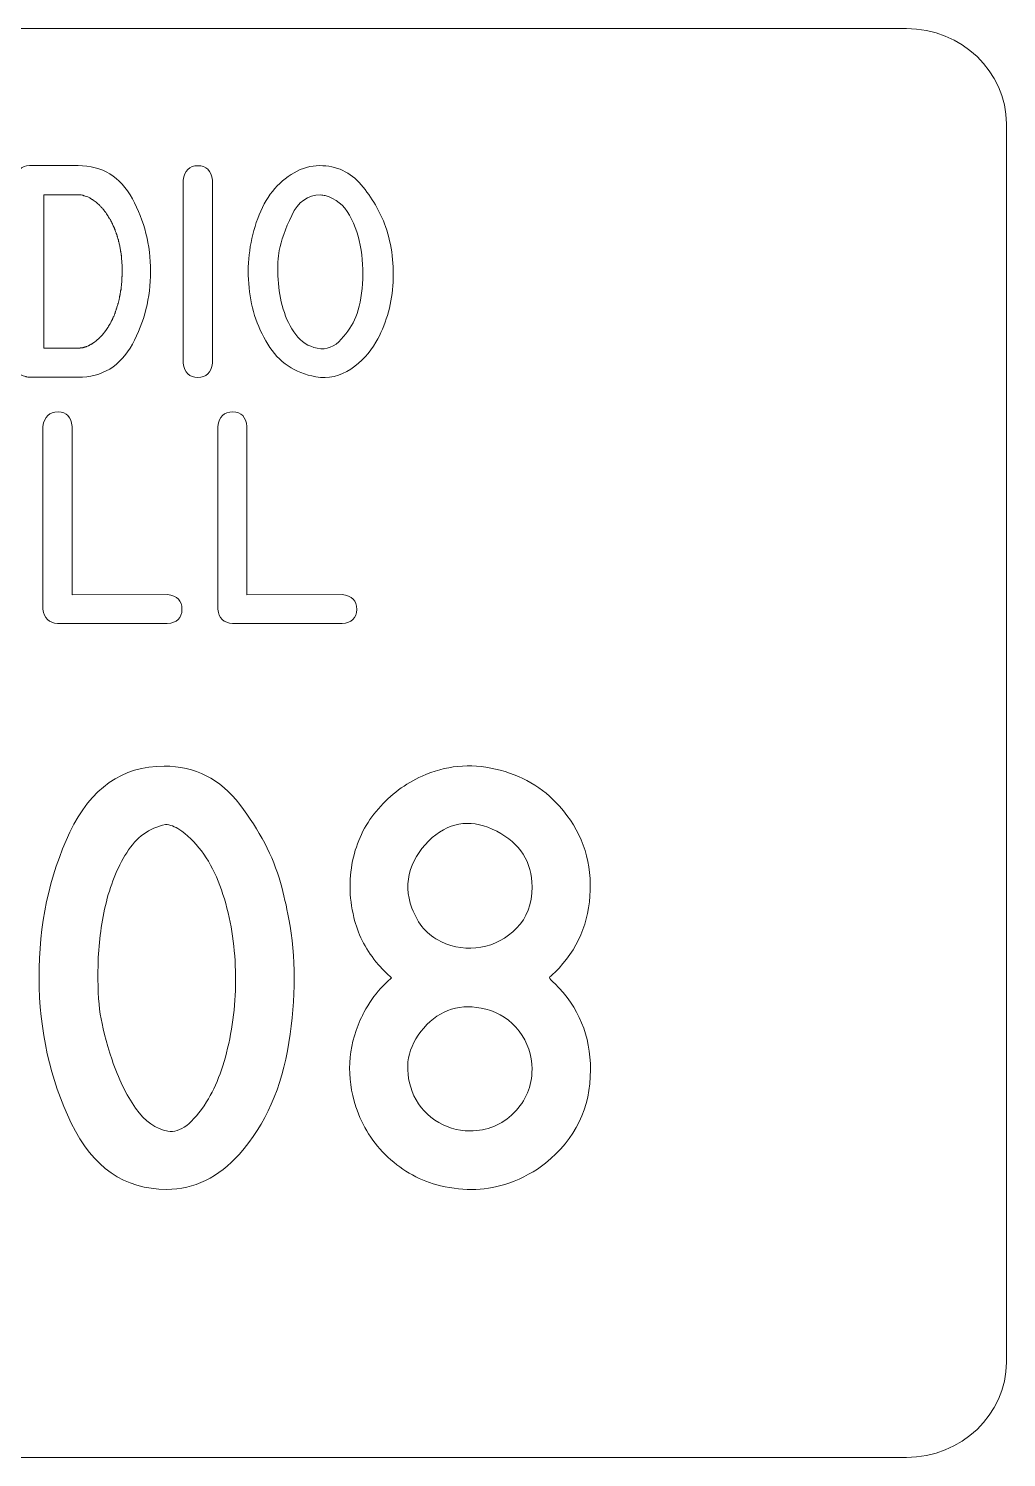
# Model space of a CAD drawing. Header units: millimetres. Extents: x -767 to 123, y -199 to 166.
# Drawn here: x -203.1 to -183.54, y 109.39 to 137.97 of the extents above; entities that cross this region are included whole.
import ezdxf

# ---------------------------------------------------------------- set-up
doc = ezdxf.new("R2010")
doc.units = ezdxf.units.MM
doc.header["$MEASUREMENT"] = 0
doc.layers.add('Cut', color=7, linetype='Continuous')
doc.layers.add('Engrave', color=7, linetype='Continuous', plot=False)

msp = doc.modelspace()

# ---------------------------------------------------------------- linework, layer by layer
at = {"layer": 'Cut', "color": 250, "lineweight": 9}
msp.add_open_spline([(-185.5372, 109.3908), (-185.5372, 109.3908), (-230.7437, 109.3908), (-230.7437, 109.3908), (-230.7437, 109.3908), (-232.2178, 109.3908), (-233.0134, 110.8837), (-232.4091, 112.0717), (-232.4091, 112.0717), (-232.4091, 112.0717), (-220.2926, 135.892), (-220.2926, 135.892), (-220.2926, 135.892), (-219.7696, 136.9202), (-218.4161, 137.9732), (-216.9634, 137.9732), (-216.9634, 137.9732), (-216.9634, 137.9732), (-185.5372, 137.9732), (-185.5372, 137.9732), (-185.5372, 137.9732), (-184.4373, 137.9732), (-183.5374, 137.1155), (-183.5374, 136.0678), (-183.5374, 136.0678), (-183.5374, 136.0678), (-183.5374, 111.2962), (-183.5374, 111.2962), (-183.5374, 111.2962), (-183.5374, 110.2484), (-184.4377, 109.3908), (-185.5372, 109.3908)], degree=3, knots=[0, 0, 0, 0, 0.1111111, 0.1111111, 0.1111111, 0.1111111, 0.2222222, 0.2222222, 0.2222222, 0.2222222, 0.3333333, 0.3333333, 0.3333333, 0.3333333, 0.4444444, 0.4444444, 0.4444444, 0.4444444, 0.5555556, 0.5555556, 0.5555556, 0.5555556, 0.6666667, 0.6666667, 0.6666667, 0.6666667, 0.7777778, 0.7777778, 0.7777778, 0.7777778, 1, 1, 1, 1], dxfattribs=at)
at = {"layer": 'Engrave', "color": 240, "lineweight": 9}
for points, knots in [([(-203.0831, 135.2312), (-203.0831, 135.2312), (-202.1095, 135.2312), (-202.1095, 135.2312), (-202.1095, 135.2312), (-201.6255, 135.2312), (-201.2635, 135.0111), (-201.0222, 134.5701), (-201.0222, 134.5701), (-200.7809, 134.1291), (-200.6603, 133.6437), (-200.6603, 133.1146), (-200.6603, 133.1146), (-200.6603, 132.5854), (-200.7816, 132.1007), (-201.0229, 131.6597), (-201.0229, 131.6597), (-201.2649, 131.2187), (-201.6269, 130.9979), (-202.1095, 130.9979), (-202.1095, 130.9979), (-202.1095, 130.9979), (-203.0831, 130.9979), (-203.0831, 130.9979), (-203.0831, 130.9979), (-203.0831, 130.9979), (-203.0789, 130.9979), (-203.0789, 130.9979), (-203.0789, 130.9979), (-203.0789, 130.9979), (-203.0831, 130.9979), (-203.0831, 130.9979), (-203.0831, 130.9979), (-203.1283, 131.005), (-203.153, 131.0092), (-203.1572, 131.0106), (-203.1572, 131.0106), (-203.3004, 131.0445), (-203.3717, 131.1383), (-203.3703, 131.2914), (-203.3703, 131.2914), (-203.3703, 131.2914), (-203.3724, 131.2914), (-203.3724, 131.2914), (-203.3724, 131.2914), (-203.3724, 131.2914), (-203.3703, 134.9419), (-203.3703, 134.9419), (-203.3703, 134.9419), (-203.3717, 134.9462), (-203.3724, 134.9518), (-203.3724, 134.9582), (-203.3724, 134.9582), (-203.3682, 135.0344), (-203.3385, 135.0986), (-203.2828, 135.1515), (-203.2828, 135.1515), (-203.2264, 135.2044), (-203.1593, 135.2312), (-203.081, 135.2312), (-203.081, 135.2312), (-203.081, 135.2312), (-203.0831, 135.2312), (-203.0831, 135.2312)], [0, 0, 0, 0, 0.0588235, 0.0588235, 0.0588235, 0.0588235, 0.1176471, 0.1176471, 0.1176471, 0.1176471, 0.1764706, 0.1764706, 0.1764706, 0.1764706, 0.2352941, 0.2352941, 0.2352941, 0.2352941, 0.2941176, 0.2941176, 0.2941176, 0.2941176, 0.3529412, 0.3529412, 0.3529412, 0.3529412, 0.4117647, 0.4117647, 0.4117647, 0.4117647, 0.4705882, 0.4705882, 0.4705882, 0.4705882, 0.5294118, 0.5294118, 0.5294118, 0.5294118, 0.5882353, 0.5882353, 0.5882353, 0.5882353, 0.6470588, 0.6470588, 0.6470588, 0.6470588, 0.7058824, 0.7058824, 0.7058824, 0.7058824, 0.7647059, 0.7647059, 0.7647059, 0.7647059, 0.8235294, 0.8235294, 0.8235294, 0.8235294, 0.8823529, 0.8823529, 0.8823529, 0.8823529, 1, 1, 1, 1]), ([(-199.4192, 131.2829), (-199.4495, 131.0889), (-199.5476, 130.9923), (-199.7134, 130.993), (-199.7134, 130.993), (-199.8799, 130.9937), (-199.9773, 131.0903), (-200.0062, 131.2829), (-200.0062, 131.2829), (-200.0062, 131.2829), (-200.0062, 134.9377), (-200.0062, 134.9377), (-200.0062, 134.9377), (-199.9773, 135.1317), (-199.8799, 135.2298), (-199.7134, 135.2305), (-199.7134, 135.2305), (-199.5476, 135.2312), (-199.4495, 135.1331), (-199.4192, 134.9377), (-199.4192, 134.9377), (-199.4192, 134.9377), (-199.4192, 131.2829), (-199.4192, 131.2829)], [0, 0, 0, 0, 0.1428571, 0.1428571, 0.1428571, 0.1428571, 0.2857143, 0.2857143, 0.2857143, 0.2857143, 0.4285714, 0.4285714, 0.4285714, 0.4285714, 0.5714286, 0.5714286, 0.5714286, 0.5714286, 0.7142857, 0.7142857, 0.7142857, 0.7142857, 1, 1, 1, 1]), ([(-195.9557, 134.0134), (-195.8294, 133.6317), (-195.7814, 133.2359), (-195.8124, 132.8253), (-195.8124, 132.8253), (-195.8435, 132.4146), (-195.9564, 132.04), (-196.1504, 131.7006), (-196.1504, 131.7006), (-196.2732, 131.4897), (-196.4404, 131.3105), (-196.6528, 131.163), (-196.6528, 131.163), (-196.8651, 131.0155), (-197.0994, 130.964), (-197.3555, 131.0085), (-197.3555, 131.0085), (-197.7732, 131.0812), (-198.0928, 131.2992), (-198.3143, 131.6611), (-198.3143, 131.6611), (-198.5366, 132.0238), (-198.6636, 132.4273), (-198.696, 132.8718), (-198.696, 132.8718), (-198.7285, 133.3163), (-198.6685, 133.7488), (-198.5161, 134.1708), (-198.5161, 134.1708), (-198.3637, 134.5927), (-198.121, 134.8989), (-197.7873, 135.0908), (-197.7873, 135.0908), (-197.625, 135.1846), (-197.4543, 135.2312), (-197.2772, 135.2312), (-197.2772, 135.2312), (-196.9378, 135.2312), (-196.6612, 135.1035), (-196.446, 134.8481), (-196.446, 134.8481), (-196.2308, 134.592), (-196.0679, 134.314), (-195.9557, 134.0134)], [0, 0, 0, 0, 0.0833333, 0.0833333, 0.0833333, 0.0833333, 0.1666667, 0.1666667, 0.1666667, 0.1666667, 0.25, 0.25, 0.25, 0.25, 0.3333333, 0.3333333, 0.3333333, 0.3333333, 0.4166667, 0.4166667, 0.4166667, 0.4166667, 0.5, 0.5, 0.5, 0.5, 0.5833333, 0.5833333, 0.5833333, 0.5833333, 0.6666667, 0.6666667, 0.6666667, 0.6666667, 0.75, 0.75, 0.75, 0.75, 0.8333333, 0.8333333, 0.8333333, 0.8333333, 1, 1, 1, 1]), ([(-202.1095, 131.5807), (-202.1066, 131.5807), (-202.1038, 131.5807), (-202.101, 131.5807), (-202.101, 131.5807), (-202.0982, 131.5807), (-202.0946, 131.5807), (-202.0911, 131.5807), (-202.0911, 131.5807), (-202.0883, 131.5807), (-202.0855, 131.5814), (-202.0834, 131.5821), (-202.0834, 131.5821), (-202.0812, 131.5828), (-202.0784, 131.5828), (-202.0742, 131.5828), (-202.0742, 131.5828), (-202.0714, 131.5828), (-202.0685, 131.5835), (-202.065, 131.5842), (-202.065, 131.5842), (-202.0615, 131.5849), (-202.058, 131.5849), (-202.0537, 131.5849), (-202.0537, 131.5849), (-202.0509, 131.5849), (-202.0481, 131.5856), (-202.0453, 131.5856), (-202.0453, 131.5856), (-202.0424, 131.5863), (-202.0389, 131.587), (-202.0347, 131.587), (-202.0347, 131.587), (-202.0326, 131.587), (-202.0297, 131.587), (-202.0269, 131.5877), (-202.0269, 131.5877), (-202.0241, 131.5884), (-202.0206, 131.5892), (-202.0163, 131.5892), (-202.0163, 131.5892), (-202.0107, 131.592), (-202.005, 131.5934), (-202.0001, 131.5934), (-202.0001, 131.5934), (-201.9973, 131.5934), (-201.9945, 131.5941), (-201.9916, 131.5962), (-201.9916, 131.5962), (-201.9888, 131.5983), (-201.9853, 131.6004), (-201.9811, 131.6011), (-201.9811, 131.6011), (-201.9782, 131.6011), (-201.9754, 131.6019), (-201.9719, 131.6026), (-201.9719, 131.6026), (-201.9684, 131.6033), (-201.9648, 131.604), (-201.9606, 131.6054), (-201.9606, 131.6054), (-201.9578, 131.6054), (-201.9549, 131.6061), (-201.9521, 131.6075), (-201.9521, 131.6075), (-201.9493, 131.6089), (-201.9465, 131.6103), (-201.9423, 131.6117), (-201.9423, 131.6117), (-201.9338, 131.6146), (-201.9274, 131.6174), (-201.9232, 131.6202), (-201.9232, 131.6202), (-201.8985, 131.6287), (-201.8915, 131.6308), (-201.9027, 131.6287), (-201.9027, 131.6287), (-201.8999, 131.6287), (-201.8971, 131.6294), (-201.8943, 131.6315), (-201.8943, 131.6315), (-201.8915, 131.6336), (-201.8879, 131.635), (-201.8844, 131.6364), (-201.8844, 131.6364), (-201.8717, 131.6449), (-201.8661, 131.6484), (-201.8675, 131.647), (-201.8675, 131.647), (-201.8541, 131.6541), (-201.847, 131.6576), (-201.847, 131.6576), (-201.847, 131.6576), (-201.8442, 131.659), (-201.8414, 131.6604), (-201.8385, 131.6625), (-201.8385, 131.6625), (-201.8357, 131.6646), (-201.8322, 131.6668), (-201.828, 131.6696), (-201.828, 131.6696), (-201.816, 131.6781), (-201.8096, 131.6823), (-201.8096, 131.6823), (-201.8096, 131.6823), (-201.8068, 131.6837), (-201.804, 131.6851), (-201.8004, 131.6872), (-201.8004, 131.6872), (-201.7969, 131.6893), (-201.7934, 131.6915), (-201.7891, 131.6943), (-201.7891, 131.6943), (-201.7863, 131.6957), (-201.7835, 131.6978), (-201.7807, 131.7006), (-201.7807, 131.7006), (-201.7779, 131.7035), (-201.7743, 131.7063), (-201.7701, 131.7091), (-201.7701, 131.7091), (-201.768, 131.7105), (-201.7652, 131.7119), (-201.7623, 131.714), (-201.7623, 131.714), (-201.7595, 131.7161), (-201.756, 131.719), (-201.7518, 131.7211), (-201.7518, 131.7211), (-201.7489, 131.7239), (-201.7419, 131.7296), (-201.7313, 131.738), (-201.7313, 131.738), (-201.72, 131.7493), (-201.7144, 131.7542), (-201.7144, 131.7542), (-201.7144, 131.7542), (-201.7115, 131.7571), (-201.7094, 131.7599), (-201.7066, 131.7627), (-201.7066, 131.7627), (-201.7038, 131.7655), (-201.7002, 131.7691), (-201.696, 131.7733), (-201.696, 131.7733), (-201.6932, 131.7761), (-201.6904, 131.7782), (-201.6875, 131.7811), (-201.6875, 131.7811), (-201.6847, 131.7839), (-201.6819, 131.7874), (-201.6777, 131.7916), (-201.6777, 131.7916), (-201.6734, 131.7945), (-201.6671, 131.8001), (-201.6586, 131.8079), (-201.6586, 131.8079), (-201.6558, 131.8107), (-201.653, 131.8135), (-201.6509, 131.8163), (-201.6509, 131.8163), (-201.648, 131.8192), (-201.6445, 131.8227), (-201.6403, 131.8269), (-201.6403, 131.8269), (-201.6375, 131.8297), (-201.6346, 131.8326), (-201.6318, 131.8361), (-201.6318, 131.8361), (-201.629, 131.8396), (-201.6255, 131.8431), (-201.6219, 131.8474), (-201.6219, 131.8474), (-201.605, 131.8693), (-201.5994, 131.8763), (-201.605, 131.8678), (-201.605, 131.8678), (-201.5951, 131.8777), (-201.5895, 131.8855), (-201.5867, 131.8911), (-201.5867, 131.8911), (-201.574, 131.9074), (-201.5683, 131.9151), (-201.5697, 131.9137), (-201.5697, 131.9137), (-201.5669, 131.9179), (-201.5641, 131.9215), (-201.562, 131.925), (-201.562, 131.925), (-201.5591, 131.9285), (-201.5556, 131.932), (-201.5514, 131.9363), (-201.5514, 131.9363), (-201.5486, 131.9405), (-201.5464, 131.9447), (-201.5443, 131.949), (-201.5443, 131.949), (-201.5422, 131.9532), (-201.5387, 131.9567), (-201.5351, 131.961), (-201.5351, 131.961), (-201.5337, 131.9652), (-201.5309, 131.9694), (-201.5274, 131.9744), (-201.5274, 131.9744), (-201.5239, 131.9793), (-201.521, 131.9836), (-201.5182, 131.9878), (-201.5182, 131.9878), (-201.5097, 131.9991), (-201.5048, 132.0075), (-201.502, 132.0132), (-201.502, 132.0132), (-201.4992, 132.0167), (-201.4963, 132.0217), (-201.4942, 132.0266), (-201.4942, 132.0266), (-201.4921, 132.0308), (-201.4893, 132.0358), (-201.4851, 132.04), (-201.4851, 132.04), (-201.4822, 132.0435), (-201.4801, 132.0485), (-201.478, 132.0534), (-201.478, 132.0534), (-201.4759, 132.0576), (-201.4731, 132.0626), (-201.4688, 132.0668), (-201.4688, 132.0668), (-201.466, 132.0732), (-201.4618, 132.0823), (-201.4561, 132.0936), (-201.4561, 132.0936), (-201.4533, 132.0979), (-201.4512, 132.1021), (-201.4491, 132.1077), (-201.4491, 132.1077), (-201.447, 132.1134), (-201.4441, 132.119), (-201.4399, 132.1247), (-201.4399, 132.1247), (-201.4371, 132.1289), (-201.4343, 132.1331), (-201.4321, 132.1381), (-201.4321, 132.1381), (-201.4307, 132.143), (-201.4272, 132.1479), (-201.423, 132.1536), (-201.423, 132.1536), (-201.4216, 132.1578), (-201.4201, 132.1621), (-201.418, 132.1677), (-201.418, 132.1677), (-201.4159, 132.1733), (-201.4138, 132.179), (-201.411, 132.1846), (-201.411, 132.1846), (-201.4067, 132.191), (-201.4018, 132.2016), (-201.3962, 132.2157), (-201.3962, 132.2157), (-201.3827, 132.2495), (-201.3778, 132.2608), (-201.382, 132.2481), (-201.382, 132.2481), (-201.3806, 132.2524), (-201.3785, 132.258), (-201.3764, 132.2637), (-201.3764, 132.2637), (-201.3743, 132.27), (-201.3722, 132.2764), (-201.3693, 132.2813), (-201.3693, 132.2813), (-201.3679, 132.2869), (-201.3665, 132.2926), (-201.3644, 132.2982), (-201.3644, 132.2982), (-201.3623, 132.3039), (-201.3595, 132.3095), (-201.3573, 132.3166), (-201.3573, 132.3166), (-201.3531, 132.3293), (-201.3496, 132.3399), (-201.3468, 132.3497), (-201.3468, 132.3497), (-201.3454, 132.3554), (-201.3439, 132.361), (-201.3418, 132.3667), (-201.3418, 132.3667), (-201.3397, 132.3716), (-201.3369, 132.378), (-201.3341, 132.385), (-201.3341, 132.385), (-201.3397, 132.3709), (-201.3362, 132.3829), (-201.3242, 132.4203), (-201.3242, 132.4203), (-201.3214, 132.4266), (-201.3171, 132.4386), (-201.3115, 132.4549), (-201.3115, 132.4549), (-201.3115, 132.4605), (-201.3108, 132.4669), (-201.3087, 132.4725), (-201.3087, 132.4725), (-201.3065, 132.4788), (-201.3044, 132.4852), (-201.303, 132.4923), (-201.303, 132.4923), (-201.3016, 132.4979), (-201.3002, 132.5035), (-201.2988, 132.5099), (-201.2988, 132.5099), (-201.2981, 132.5162), (-201.296, 132.5226), (-201.2931, 132.5296), (-201.2931, 132.5296), (-201.2931, 132.5339), (-201.2917, 132.5388), (-201.2896, 132.5452), (-201.2896, 132.5452), (-201.2875, 132.5515), (-201.2861, 132.5579), (-201.2847, 132.5649), (-201.2847, 132.5649), (-201.2833, 132.5741), (-201.2811, 132.5875), (-201.2783, 132.6037), (-201.2783, 132.6037), (-201.2783, 132.6094), (-201.2776, 132.615), (-201.2755, 132.6214), (-201.2755, 132.6214), (-201.2734, 132.6277), (-201.2713, 132.6341), (-201.2706, 132.6411), (-201.2706, 132.6411), (-201.2706, 132.6468), (-201.2699, 132.6524), (-201.2684, 132.6588), (-201.2684, 132.6588), (-201.267, 132.6651), (-201.2656, 132.6715), (-201.2642, 132.6785), (-201.2642, 132.6785), (-201.2628, 132.6884), (-201.2607, 132.7011), (-201.2579, 132.718), (-201.2579, 132.718), (-201.2579, 132.723), (-201.2565, 132.7293), (-201.2543, 132.7364), (-201.2543, 132.7364), (-201.2529, 132.7434), (-201.2508, 132.7498), (-201.2494, 132.7568), (-201.2494, 132.7568), (-201.2494, 132.7667), (-201.248, 132.7794), (-201.2452, 132.7963), (-201.2452, 132.7963), (-201.2452, 132.802), (-201.2452, 132.8076), (-201.2445, 132.814), (-201.2445, 132.814), (-201.2438, 132.8203), (-201.2423, 132.8274), (-201.2409, 132.8352), (-201.2409, 132.8352), (-201.2388, 132.8521), (-201.2374, 132.8648), (-201.2374, 132.8747), (-201.2374, 132.8747), (-201.236, 132.8845), (-201.2353, 132.8972), (-201.2353, 132.9142), (-201.2353, 132.9142), (-201.2339, 132.9241), (-201.2332, 132.9375), (-201.2332, 132.9551), (-201.2332, 132.9551), (-201.2318, 132.965), (-201.2311, 132.9784), (-201.2311, 132.9946), (-201.2311, 132.9946), (-201.2311, 133.0017), (-201.2304, 133.008), (-201.2296, 133.0144), (-201.2296, 133.0144), (-201.2289, 133.0207), (-201.2282, 133.0278), (-201.2268, 133.0362), (-201.2268, 133.0362), (-201.2268, 133.0419), (-201.2261, 133.0475), (-201.2254, 133.0539), (-201.2254, 133.0539), (-201.2254, 133.0595), (-201.2247, 133.0673), (-201.2247, 133.075), (-201.2247, 133.075), (-201.2247, 133.0807), (-201.2247, 133.087), (-201.2247, 133.0941), (-201.2247, 133.0941), (-201.2247, 133.1004), (-201.2247, 133.1075), (-201.2247, 133.1146), (-201.2247, 133.1146), (-201.2247, 133.1216), (-201.2247, 133.128), (-201.2247, 133.1343), (-201.2247, 133.1343), (-201.2247, 133.1407), (-201.2247, 133.147), (-201.2247, 133.1541), (-201.2247, 133.1541), (-201.2247, 133.1604), (-201.2254, 133.1675), (-201.2254, 133.1731), (-201.2254, 133.1731), (-201.2261, 133.1795), (-201.2268, 133.1872), (-201.2268, 133.195), (-201.2268, 133.195), (-201.2268, 133.2006), (-201.2268, 133.207), (-201.2268, 133.214), (-201.2268, 133.214), (-201.2268, 133.2204), (-201.2268, 133.2274), (-201.2268, 133.2345), (-201.2268, 133.2345), (-201.2268, 133.243), (-201.2282, 133.2564), (-201.2311, 133.2761), (-201.2311, 133.2761), (-201.2311, 133.2923), (-201.2318, 133.305), (-201.2332, 133.3128), (-201.2332, 133.3128), (-201.2332, 133.3227), (-201.2346, 133.3368), (-201.2374, 133.3566), (-201.2374, 133.3566), (-201.2374, 133.3728), (-201.2381, 133.3855), (-201.2395, 133.3939), (-201.2395, 133.3939), (-201.2395, 133.4031), (-201.2402, 133.4165), (-201.2431, 133.4328), (-201.2431, 133.4328), (-201.2445, 133.4384), (-201.2459, 133.4447), (-201.2466, 133.4518), (-201.2466, 133.4518), (-201.2473, 133.4582), (-201.2473, 133.4652), (-201.2473, 133.4723), (-201.2473, 133.4723), (-201.2501, 133.4885), (-201.2529, 133.5019), (-201.2557, 133.5118), (-201.2557, 133.5118), (-201.2572, 133.5167), (-201.2586, 133.5231), (-201.26, 133.5287), (-201.26, 133.5287), (-201.2614, 133.5351), (-201.2621, 133.5414), (-201.2621, 133.5485), (-201.2621, 133.5485), (-201.2635, 133.5583), (-201.2656, 133.571), (-201.2684, 133.588), (-201.2684, 133.588), (-201.2699, 133.5979), (-201.2713, 133.6106), (-201.2741, 133.6275), (-201.2741, 133.6275), (-201.2797, 133.6437), (-201.2833, 133.6564), (-201.2847, 133.6642), (-201.2847, 133.6642), (-201.2875, 133.6811), (-201.2896, 133.6924), (-201.291, 133.6995), (-201.291, 133.6995), (-201.2938, 133.7051), (-201.296, 133.7107), (-201.2974, 133.7171), (-201.2974, 133.7171), (-201.2988, 133.7234), (-201.2995, 133.7298), (-201.3009, 133.7368), (-201.3009, 133.7368), (-201.3023, 133.7425), (-201.3044, 133.7481), (-201.3073, 133.7545), (-201.3073, 133.7545), (-201.3101, 133.7608), (-201.3115, 133.7672), (-201.3115, 133.7742), (-201.3115, 133.7742), (-201.3242, 133.8109), (-201.3277, 133.8229), (-201.3221, 133.8088), (-201.3221, 133.8088), (-201.3249, 133.8187), (-201.3277, 133.8307), (-201.3319, 133.8441), (-201.3319, 133.8441), (-201.3348, 133.8483), (-201.3376, 133.8533), (-201.3397, 133.8596), (-201.3397, 133.8596), (-201.3418, 133.866), (-201.3432, 133.8716), (-201.3446, 133.8772), (-201.3446, 133.8772), (-201.3461, 133.8815), (-201.3503, 133.8935), (-201.3573, 133.9125), (-201.3573, 133.9125), (-201.3623, 133.9259), (-201.3665, 133.9372), (-201.3693, 133.9457), (-201.3693, 133.9457), (-201.3722, 133.9499), (-201.3743, 133.9549), (-201.3764, 133.9612), (-201.3764, 133.9612), (-201.3785, 133.9676), (-201.3806, 133.9732), (-201.382, 133.9788), (-201.382, 133.9788), (-201.3849, 133.9824), (-201.3877, 133.9873), (-201.3898, 133.993), (-201.3898, 133.993), (-201.3926, 133.9986), (-201.3947, 134.0042), (-201.3962, 134.0099), (-201.3962, 134.0099), (-201.4018, 134.0233), (-201.4067, 134.0339), (-201.411, 134.0409), (-201.411, 134.0409), (-201.4166, 134.0543), (-201.4201, 134.0642), (-201.423, 134.0699), (-201.423, 134.0699), (-201.4286, 134.0833), (-201.4335, 134.0939), (-201.4378, 134.1002), (-201.4378, 134.1002), (-201.4406, 134.1044), (-201.4434, 134.1094), (-201.4455, 134.1143), (-201.4455, 134.1143), (-201.4484, 134.1185), (-201.4505, 134.1235), (-201.4519, 134.1277), (-201.4519, 134.1277), (-201.4604, 134.1411), (-201.466, 134.151), (-201.4688, 134.1566), (-201.4688, 134.1566), (-201.4808, 134.1757), (-201.4865, 134.1849), (-201.4851, 134.1835), (-201.4851, 134.1835), (-201.4893, 134.1877), (-201.4921, 134.1919), (-201.4942, 134.1969), (-201.4942, 134.1969), (-201.4963, 134.2018), (-201.4992, 134.206), (-201.502, 134.2103), (-201.502, 134.2103), (-201.5048, 134.2159), (-201.5097, 134.2237), (-201.5182, 134.235), (-201.5182, 134.235), (-201.521, 134.2392), (-201.5239, 134.2434), (-201.5267, 134.247), (-201.5267, 134.247), (-201.5295, 134.2512), (-201.5316, 134.2554), (-201.533, 134.2597), (-201.533, 134.2597), (-201.5394, 134.2724), (-201.5514, 134.2879), (-201.5676, 134.3069), (-201.5676, 134.3069), (-201.5704, 134.3098), (-201.5817, 134.3253), (-201.6008, 134.3528), (-201.6008, 134.3528), (-201.6177, 134.3718), (-201.6297, 134.386), (-201.6382, 134.3944), (-201.6382, 134.3944), (-201.6466, 134.4036), (-201.6586, 134.417), (-201.6756, 134.4332), (-201.6756, 134.4332), (-201.6861, 134.4459), (-201.6981, 134.4572), (-201.7108, 134.4685), (-201.7108, 134.4685), (-201.72, 134.4756), (-201.7334, 134.4854), (-201.7496, 134.4995), (-201.7496, 134.4995), (-201.7637, 134.5108), (-201.7764, 134.5207), (-201.7891, 134.5306), (-201.7891, 134.5306), (-201.8209, 134.551), (-201.8336, 134.5602), (-201.828, 134.5574), (-201.828, 134.5574), (-201.8562, 134.5736), (-201.8682, 134.5814), (-201.8653, 134.58), (-201.8653, 134.58), (-201.8653, 134.58), (-201.878, 134.5863), (-201.9027, 134.599), (-201.9027, 134.599), (-201.9084, 134.6011), (-201.9211, 134.6061), (-201.9423, 134.6131), (-201.9423, 134.6131), (-201.9599, 134.6202), (-201.9733, 134.6251), (-201.9811, 134.628), (-201.9811, 134.628), (-201.9881, 134.6287), (-201.9945, 134.6308), (-202.0001, 134.6329), (-202.0001, 134.6329), (-202.005, 134.635), (-202.0107, 134.6371), (-202.0163, 134.6399), (-202.0163, 134.6399), (-202.041, 134.6442), (-202.0537, 134.6463), (-202.0537, 134.6463), (-202.0537, 134.6463), (-202.0622, 134.6477), (-202.0742, 134.6484), (-202.0911, 134.6484), (-202.0911, 134.6484), (-202.0946, 134.6484), (-202.0982, 134.6484), (-202.101, 134.6484), (-202.101, 134.6484), (-202.1038, 134.6484), (-202.1066, 134.6484), (-202.1095, 134.6484), (-202.1095, 134.6484), (-202.1095, 134.6484), (-202.7917, 134.6484), (-202.7917, 134.6484), (-202.7917, 134.6484), (-202.7917, 134.6484), (-202.7917, 131.5807), (-202.7917, 131.5807), (-202.7917, 131.5807), (-202.7917, 131.5807), (-202.7917, 131.5807), (-202.7917, 131.5807), (-202.7917, 131.5807), (-202.7917, 131.5807), (-202.1095, 131.5807), (-202.1095, 131.5807)], [0, 0, 0, 0, 0.005848, 0.005848, 0.005848, 0.005848, 0.0116959, 0.0116959, 0.0116959, 0.0116959, 0.0175439, 0.0175439, 0.0175439, 0.0175439, 0.0233918, 0.0233918, 0.0233918, 0.0233918, 0.0292398, 0.0292398, 0.0292398, 0.0292398, 0.0350877, 0.0350877, 0.0350877, 0.0350877, 0.0409357, 0.0409357, 0.0409357, 0.0409357, 0.0467836, 0.0467836, 0.0467836, 0.0467836, 0.0526316, 0.0526316, 0.0526316, 0.0526316, 0.0584795, 0.0584795, 0.0584795, 0.0584795, 0.0643275, 0.0643275, 0.0643275, 0.0643275, 0.0701754, 0.0701754, 0.0701754, 0.0701754, 0.0760234, 0.0760234, 0.0760234, 0.0760234, 0.0818713, 0.0818713, 0.0818713, 0.0818713, 0.0877193, 0.0877193, 0.0877193, 0.0877193, 0.0935673, 0.0935673, 0.0935673, 0.0935673, 0.0994152, 0.0994152, 0.0994152, 0.0994152, 0.1052632, 0.1052632, 0.1052632, 0.1052632, 0.1111111, 0.1111111, 0.1111111, 0.1111111, 0.1169591, 0.1169591, 0.1169591, 0.1169591, 0.122807, 0.122807, 0.122807, 0.122807, 0.128655, 0.128655, 0.128655, 0.128655, 0.1345029, 0.1345029, 0.1345029, 0.1345029, 0.1403509, 0.1403509, 0.1403509, 0.1403509, 0.1461988, 0.1461988, 0.1461988, 0.1461988, 0.1520468, 0.1520468, 0.1520468, 0.1520468, 0.1578947, 0.1578947, 0.1578947, 0.1578947, 0.1637427, 0.1637427, 0.1637427, 0.1637427, 0.1695906, 0.1695906, 0.1695906, 0.1695906, 0.1754386, 0.1754386, 0.1754386, 0.1754386, 0.1812865, 0.1812865, 0.1812865, 0.1812865, 0.1871345, 0.1871345, 0.1871345, 0.1871345, 0.1929825, 0.1929825, 0.1929825, 0.1929825, 0.1988304, 0.1988304, 0.1988304, 0.1988304, 0.2046784, 0.2046784, 0.2046784, 0.2046784, 0.2105263, 0.2105263, 0.2105263, 0.2105263, 0.2163743, 0.2163743, 0.2163743, 0.2163743, 0.2222222, 0.2222222, 0.2222222, 0.2222222, 0.2280702, 0.2280702, 0.2280702, 0.2280702, 0.2339181, 0.2339181, 0.2339181, 0.2339181, 0.2397661, 0.2397661, 0.2397661, 0.2397661, 0.245614, 0.245614, 0.245614, 0.245614, 0.251462, 0.251462, 0.251462, 0.251462, 0.2573099, 0.2573099, 0.2573099, 0.2573099, 0.2631579, 0.2631579, 0.2631579, 0.2631579, 0.2690058, 0.2690058, 0.2690058, 0.2690058, 0.2748538, 0.2748538, 0.2748538, 0.2748538, 0.2807018, 0.2807018, 0.2807018, 0.2807018, 0.2865497, 0.2865497, 0.2865497, 0.2865497, 0.2923977, 0.2923977, 0.2923977, 0.2923977, 0.2982456, 0.2982456, 0.2982456, 0.2982456, 0.3040936, 0.3040936, 0.3040936, 0.3040936, 0.3099415, 0.3099415, 0.3099415, 0.3099415, 0.3157895, 0.3157895, 0.3157895, 0.3157895, 0.3216374, 0.3216374, 0.3216374, 0.3216374, 0.3274854, 0.3274854, 0.3274854, 0.3274854, 0.3333333, 0.3333333, 0.3333333, 0.3333333, 0.3391813, 0.3391813, 0.3391813, 0.3391813, 0.3450292, 0.3450292, 0.3450292, 0.3450292, 0.3508772, 0.3508772, 0.3508772, 0.3508772, 0.3567251, 0.3567251, 0.3567251, 0.3567251, 0.3625731, 0.3625731, 0.3625731, 0.3625731, 0.3684211, 0.3684211, 0.3684211, 0.3684211, 0.374269, 0.374269, 0.374269, 0.374269, 0.380117, 0.380117, 0.380117, 0.380117, 0.3859649, 0.3859649, 0.3859649, 0.3859649, 0.3918129, 0.3918129, 0.3918129, 0.3918129, 0.3976608, 0.3976608, 0.3976608, 0.3976608, 0.4035088, 0.4035088, 0.4035088, 0.4035088, 0.4093567, 0.4093567, 0.4093567, 0.4093567, 0.4152047, 0.4152047, 0.4152047, 0.4152047, 0.4210526, 0.4210526, 0.4210526, 0.4210526, 0.4269006, 0.4269006, 0.4269006, 0.4269006, 0.4327485, 0.4327485, 0.4327485, 0.4327485, 0.4385965, 0.4385965, 0.4385965, 0.4385965, 0.4444444, 0.4444444, 0.4444444, 0.4444444, 0.4502924, 0.4502924, 0.4502924, 0.4502924, 0.4561404, 0.4561404, 0.4561404, 0.4561404, 0.4619883, 0.4619883, 0.4619883, 0.4619883, 0.4678363, 0.4678363, 0.4678363, 0.4678363, 0.4736842, 0.4736842, 0.4736842, 0.4736842, 0.4795322, 0.4795322, 0.4795322, 0.4795322, 0.4853801, 0.4853801, 0.4853801, 0.4853801, 0.4912281, 0.4912281, 0.4912281, 0.4912281, 0.497076, 0.497076, 0.497076, 0.497076, 0.502924, 0.502924, 0.502924, 0.502924, 0.5087719, 0.5087719, 0.5087719, 0.5087719, 0.5146199, 0.5146199, 0.5146199, 0.5146199, 0.5204678, 0.5204678, 0.5204678, 0.5204678, 0.5263158, 0.5263158, 0.5263158, 0.5263158, 0.5321637, 0.5321637, 0.5321637, 0.5321637, 0.5380117, 0.5380117, 0.5380117, 0.5380117, 0.5438596, 0.5438596, 0.5438596, 0.5438596, 0.5497076, 0.5497076, 0.5497076, 0.5497076, 0.5555556, 0.5555556, 0.5555556, 0.5555556, 0.5614035, 0.5614035, 0.5614035, 0.5614035, 0.5672515, 0.5672515, 0.5672515, 0.5672515, 0.5730994, 0.5730994, 0.5730994, 0.5730994, 0.5789474, 0.5789474, 0.5789474, 0.5789474, 0.5847953, 0.5847953, 0.5847953, 0.5847953, 0.5906433, 0.5906433, 0.5906433, 0.5906433, 0.5964912, 0.5964912, 0.5964912, 0.5964912, 0.6023392, 0.6023392, 0.6023392, 0.6023392, 0.6081871, 0.6081871, 0.6081871, 0.6081871, 0.6140351, 0.6140351, 0.6140351, 0.6140351, 0.619883, 0.619883, 0.619883, 0.619883, 0.625731, 0.625731, 0.625731, 0.625731, 0.6315789, 0.6315789, 0.6315789, 0.6315789, 0.6374269, 0.6374269, 0.6374269, 0.6374269, 0.6432749, 0.6432749, 0.6432749, 0.6432749, 0.6491228, 0.6491228, 0.6491228, 0.6491228, 0.6549708, 0.6549708, 0.6549708, 0.6549708, 0.6608187, 0.6608187, 0.6608187, 0.6608187, 0.6666667, 0.6666667, 0.6666667, 0.6666667, 0.6725146, 0.6725146, 0.6725146, 0.6725146, 0.6783626, 0.6783626, 0.6783626, 0.6783626, 0.6842105, 0.6842105, 0.6842105, 0.6842105, 0.6900585, 0.6900585, 0.6900585, 0.6900585, 0.6959064, 0.6959064, 0.6959064, 0.6959064, 0.7017544, 0.7017544, 0.7017544, 0.7017544, 0.7076023, 0.7076023, 0.7076023, 0.7076023, 0.7134503, 0.7134503, 0.7134503, 0.7134503, 0.7192982, 0.7192982, 0.7192982, 0.7192982, 0.7251462, 0.7251462, 0.7251462, 0.7251462, 0.7309942, 0.7309942, 0.7309942, 0.7309942, 0.7368421, 0.7368421, 0.7368421, 0.7368421, 0.7426901, 0.7426901, 0.7426901, 0.7426901, 0.748538, 0.748538, 0.748538, 0.748538, 0.754386, 0.754386, 0.754386, 0.754386, 0.7602339, 0.7602339, 0.7602339, 0.7602339, 0.7660819, 0.7660819, 0.7660819, 0.7660819, 0.7719298, 0.7719298, 0.7719298, 0.7719298, 0.7777778, 0.7777778, 0.7777778, 0.7777778, 0.7836257, 0.7836257, 0.7836257, 0.7836257, 0.7894737, 0.7894737, 0.7894737, 0.7894737, 0.7953216, 0.7953216, 0.7953216, 0.7953216, 0.8011696, 0.8011696, 0.8011696, 0.8011696, 0.8070175, 0.8070175, 0.8070175, 0.8070175, 0.8128655, 0.8128655, 0.8128655, 0.8128655, 0.8187135, 0.8187135, 0.8187135, 0.8187135, 0.8245614, 0.8245614, 0.8245614, 0.8245614, 0.8304094, 0.8304094, 0.8304094, 0.8304094, 0.8362573, 0.8362573, 0.8362573, 0.8362573, 0.8421053, 0.8421053, 0.8421053, 0.8421053, 0.8479532, 0.8479532, 0.8479532, 0.8479532, 0.8538012, 0.8538012, 0.8538012, 0.8538012, 0.8596491, 0.8596491, 0.8596491, 0.8596491, 0.8654971, 0.8654971, 0.8654971, 0.8654971, 0.871345, 0.871345, 0.871345, 0.871345, 0.877193, 0.877193, 0.877193, 0.877193, 0.8830409, 0.8830409, 0.8830409, 0.8830409, 0.8888889, 0.8888889, 0.8888889, 0.8888889, 0.8947368, 0.8947368, 0.8947368, 0.8947368, 0.9005848, 0.9005848, 0.9005848, 0.9005848, 0.9064327, 0.9064327, 0.9064327, 0.9064327, 0.9122807, 0.9122807, 0.9122807, 0.9122807, 0.9181287, 0.9181287, 0.9181287, 0.9181287, 0.9239766, 0.9239766, 0.9239766, 0.9239766, 0.9298246, 0.9298246, 0.9298246, 0.9298246, 0.9356725, 0.9356725, 0.9356725, 0.9356725, 0.9415205, 0.9415205, 0.9415205, 0.9415205, 0.9473684, 0.9473684, 0.9473684, 0.9473684, 0.9532164, 0.9532164, 0.9532164, 0.9532164, 0.9590643, 0.9590643, 0.9590643, 0.9590643, 0.9649123, 0.9649123, 0.9649123, 0.9649123, 0.9707602, 0.9707602, 0.9707602, 0.9707602, 0.9766082, 0.9766082, 0.9766082, 0.9766082, 0.9824561, 0.9824561, 0.9824561, 0.9824561, 0.9883041, 0.9883041, 0.9883041, 0.9883041, 1, 1, 1, 1]), ([(-197.2602, 134.6442), (-197.5135, 134.6442), (-197.7054, 134.508), (-197.836, 134.235), (-197.836, 134.235), (-197.9665, 133.9619), (-198.0483, 133.7291), (-198.0829, 133.5365), (-198.0829, 133.5365), (-198.109, 133.3954), (-198.1189, 133.2253), (-198.1118, 133.0257), (-198.1118, 133.0257), (-198.1048, 132.826), (-198.0758, 132.6284), (-198.025, 132.4337), (-198.025, 132.4337), (-197.9743, 132.2383), (-197.8973, 132.0626), (-197.7957, 131.9066), (-197.7957, 131.9066), (-197.6934, 131.75), (-197.5601, 131.6463), (-197.395, 131.5955), (-197.395, 131.5955), (-197.2017, 131.5348), (-197.0352, 131.5729), (-196.8955, 131.7098), (-196.8955, 131.7098), (-196.7558, 131.8474), (-196.6499, 131.9927), (-196.578, 132.1472), (-196.578, 132.1472), (-196.5053, 132.306), (-196.4552, 132.5134), (-196.4284, 132.7717), (-196.4284, 132.7717), (-196.4016, 133.0292), (-196.4079, 133.2867), (-196.4467, 133.5435), (-196.4467, 133.5435), (-196.4862, 133.8003), (-196.5632, 134.0318), (-196.6774, 134.2378), (-196.6774, 134.2378), (-196.7917, 134.4438), (-196.9547, 134.575), (-197.165, 134.6315), (-197.165, 134.6315), (-197.1925, 134.6399), (-197.2243, 134.6442), (-197.2602, 134.6442)], [0, 0, 0, 0, 0.0714286, 0.0714286, 0.0714286, 0.0714286, 0.1428571, 0.1428571, 0.1428571, 0.1428571, 0.2142857, 0.2142857, 0.2142857, 0.2142857, 0.2857143, 0.2857143, 0.2857143, 0.2857143, 0.3571429, 0.3571429, 0.3571429, 0.3571429, 0.4285714, 0.4285714, 0.4285714, 0.4285714, 0.5, 0.5, 0.5, 0.5, 0.5714286, 0.5714286, 0.5714286, 0.5714286, 0.6428571, 0.6428571, 0.6428571, 0.6428571, 0.7142857, 0.7142857, 0.7142857, 0.7142857, 0.7857143, 0.7857143, 0.7857143, 0.7857143, 0.8571429, 0.8571429, 0.8571429, 0.8571429, 1, 1, 1, 1]), ([(-202.5187, 126.0718), (-202.688, 126.0831), (-202.7861, 126.1783), (-202.8122, 126.3589), (-202.8122, 126.3589), (-202.8122, 126.3589), (-202.8122, 130.0137), (-202.8122, 130.0137), (-202.8122, 130.0137), (-202.7833, 130.212), (-202.6824, 130.3093), (-202.5102, 130.3065), (-202.5102, 130.3065), (-202.3381, 130.303), (-202.2442, 130.2049), (-202.2294, 130.0137), (-202.2294, 130.0137), (-202.2294, 130.0137), (-202.2294, 126.6489), (-202.2294, 126.6489), (-202.2294, 126.6489), (-202.2294, 126.6489), (-200.3216, 126.6503), (-200.3216, 126.6503), (-200.3216, 126.6503), (-200.1255, 126.6285), (-200.0288, 126.5297), (-200.0309, 126.354), (-200.0309, 126.354), (-200.033, 126.1783), (-200.1304, 126.0845), (-200.3237, 126.0718), (-200.3237, 126.0718), (-200.3237, 126.0718), (-202.5187, 126.0718), (-202.5187, 126.0718)], [0, 0, 0, 0, 0.1, 0.1, 0.1, 0.1, 0.2, 0.2, 0.2, 0.2, 0.3, 0.3, 0.3, 0.3, 0.4, 0.4, 0.4, 0.4, 0.5, 0.5, 0.5, 0.5, 0.6, 0.6, 0.6, 0.6, 0.7, 0.7, 0.7, 0.7, 0.8, 0.8, 0.8, 0.8, 1, 1, 1, 1]), ([(-199.0227, 126.0718), (-199.192, 126.0831), (-199.2901, 126.1783), (-199.3162, 126.3589), (-199.3162, 126.3589), (-199.3162, 126.3589), (-199.3162, 130.0137), (-199.3162, 130.0137), (-199.3162, 130.0137), (-199.2873, 130.212), (-199.1864, 130.3093), (-199.0142, 130.3065), (-199.0142, 130.3065), (-198.8421, 130.303), (-198.7482, 130.2049), (-198.7334, 130.0137), (-198.7334, 130.0137), (-198.7334, 130.0137), (-198.7334, 126.6489), (-198.7334, 126.6489), (-198.7334, 126.6489), (-198.7334, 126.6489), (-196.8256, 126.6503), (-196.8256, 126.6503), (-196.8256, 126.6503), (-196.6295, 126.6285), (-196.5328, 126.5297), (-196.5349, 126.354), (-196.5349, 126.354), (-196.537, 126.1783), (-196.6344, 126.0845), (-196.8277, 126.0718), (-196.8277, 126.0718), (-196.8277, 126.0718), (-199.0227, 126.0718), (-199.0227, 126.0718)], [0, 0, 0, 0, 0.1, 0.1, 0.1, 0.1, 0.2, 0.2, 0.2, 0.2, 0.3, 0.3, 0.3, 0.3, 0.4, 0.4, 0.4, 0.4, 0.5, 0.5, 0.5, 0.5, 0.6, 0.6, 0.6, 0.6, 0.7, 0.7, 0.7, 0.7, 0.8, 0.8, 0.8, 0.8, 1, 1, 1, 1]), ([(-200.3868, 123.2197), (-199.7687, 123.2197), (-199.265, 122.9629), (-198.8727, 122.4507), (-198.8727, 122.4507), (-198.4818, 121.9384), (-198.2109, 121.4177), (-198.0585, 120.8886), (-198.0585, 120.8886), (-197.995, 120.6571), (-197.9399, 120.4144), (-197.8934, 120.1604), (-197.8934, 120.1604), (-197.7523, 119.4083), (-197.7523, 118.5842), (-197.892, 117.6882), (-197.892, 117.6882), (-198.0303, 116.7921), (-198.3605, 116.0499), (-198.8812, 115.4601), (-198.8812, 115.4601), (-199.3003, 114.9888), (-199.7857, 114.7531), (-200.336, 114.7531), (-200.336, 114.7531), (-201.1827, 114.7531), (-201.8191, 115.1948), (-202.2438, 116.0767), (-202.2438, 116.0767), (-202.67, 116.9586), (-202.8859, 117.9281), (-202.8887, 118.9864), (-202.8887, 118.9864), (-202.8929, 120.0447), (-202.6869, 121.0156), (-202.272, 121.8975), (-202.272, 121.8975), (-201.8558, 122.7794), (-201.2264, 123.2197), (-200.3868, 123.2197)], [0, 0, 0, 0, 0.0909091, 0.0909091, 0.0909091, 0.0909091, 0.1818182, 0.1818182, 0.1818182, 0.1818182, 0.2727273, 0.2727273, 0.2727273, 0.2727273, 0.3636364, 0.3636364, 0.3636364, 0.3636364, 0.4545455, 0.4545455, 0.4545455, 0.4545455, 0.5454545, 0.5454545, 0.5454545, 0.5454545, 0.6363636, 0.6363636, 0.6363636, 0.6363636, 0.7272727, 0.7272727, 0.7272727, 0.7272727, 0.8181818, 0.8181818, 0.8181818, 0.8181818, 1, 1, 1, 1]), ([(-192.5693, 119.0936), (-192.6159, 119.0471), (-192.6497, 119.016), (-192.6723, 119.0033), (-192.6723, 119.0033), (-192.6949, 118.9892), (-192.6737, 118.9582), (-192.6102, 118.9074), (-192.6102, 118.9074), (-192.6046, 118.9003), (-192.5989, 118.8933), (-192.5919, 118.8876), (-192.5919, 118.8876), (-192.5848, 118.882), (-192.5778, 118.8763), (-192.5693, 118.8707), (-192.5693, 118.8707), (-192.0952, 118.3966), (-191.8581, 117.8222), (-191.8581, 117.1463), (-191.8581, 117.1463), (-191.8581, 116.3801), (-192.1587, 115.7578), (-192.7598, 115.278), (-192.7598, 115.278), (-192.9658, 115.1129), (-193.2099, 114.9789), (-193.4908, 114.8773), (-193.4908, 114.8773), (-193.9155, 114.7277), (-194.3713, 114.7108), (-194.8595, 114.8237), (-194.8595, 114.8237), (-195.2589, 114.9224), (-195.6088, 115.1129), (-195.9094, 115.3966), (-195.9094, 115.3966), (-196.2099, 115.6788), (-196.4244, 116.016), (-196.5543, 116.4069), (-196.5543, 116.4069), (-196.7448, 117.0024), (-196.7137, 117.5809), (-196.4639, 118.1426), (-196.4639, 118.1426), (-196.4301, 118.2145), (-196.4075, 118.2639), (-196.3934, 118.2921), (-196.3934, 118.2921), (-196.2918, 118.4798), (-196.1789, 118.6393), (-196.0575, 118.7719), (-196.0575, 118.7719), (-196.0251, 118.8072), (-195.9898, 118.8425), (-195.9531, 118.8763), (-195.9531, 118.8763), (-195.915, 118.9116), (-195.8783, 118.9469), (-195.8388, 118.9822), (-195.8388, 118.9822), (-195.8939, 119.0344), (-195.9475, 119.0866), (-195.9983, 119.1374), (-195.9983, 119.1374), (-196.0491, 119.1882), (-196.0999, 119.2446), (-196.1493, 119.3053), (-196.1493, 119.3053), (-196.3694, 119.5777), (-196.5176, 119.874), (-196.5909, 120.1929), (-196.5909, 120.1929), (-196.6911, 120.6063), (-196.694, 121.0099), (-196.5994, 121.4008), (-196.5994, 121.4008), (-196.5119, 121.7649), (-196.3454, 122.0866), (-196.1013, 122.3674), (-196.1013, 122.3674), (-195.8572, 122.6496), (-195.5665, 122.8669), (-195.2278, 123.0207), (-195.2278, 123.0207), (-194.7636, 123.231), (-194.2739, 123.2776), (-193.7575, 123.1604), (-193.7575, 123.1604), (-193.241, 123.0433), (-192.8148, 122.795), (-192.4776, 122.4182), (-192.4776, 122.4182), (-192.0514, 121.9384), (-191.8454, 121.3782), (-191.8623, 120.7376), (-191.8623, 120.7376), (-191.8793, 120.0969), (-192.1149, 119.548), (-192.5693, 119.0936)], [0, 0, 0, 0, 0.0384615, 0.0384615, 0.0384615, 0.0384615, 0.0769231, 0.0769231, 0.0769231, 0.0769231, 0.1153846, 0.1153846, 0.1153846, 0.1153846, 0.1538462, 0.1538462, 0.1538462, 0.1538462, 0.1923077, 0.1923077, 0.1923077, 0.1923077, 0.2307692, 0.2307692, 0.2307692, 0.2307692, 0.2692308, 0.2692308, 0.2692308, 0.2692308, 0.3076923, 0.3076923, 0.3076923, 0.3076923, 0.3461538, 0.3461538, 0.3461538, 0.3461538, 0.3846154, 0.3846154, 0.3846154, 0.3846154, 0.4230769, 0.4230769, 0.4230769, 0.4230769, 0.4615385, 0.4615385, 0.4615385, 0.4615385, 0.5, 0.5, 0.5, 0.5, 0.5384615, 0.5384615, 0.5384615, 0.5384615, 0.5769231, 0.5769231, 0.5769231, 0.5769231, 0.6153846, 0.6153846, 0.6153846, 0.6153846, 0.6538462, 0.6538462, 0.6538462, 0.6538462, 0.6923077, 0.6923077, 0.6923077, 0.6923077, 0.7307692, 0.7307692, 0.7307692, 0.7307692, 0.7692308, 0.7692308, 0.7692308, 0.7692308, 0.8076923, 0.8076923, 0.8076923, 0.8076923, 0.8461538, 0.8461538, 0.8461538, 0.8461538, 0.8846154, 0.8846154, 0.8846154, 0.8846154, 0.9230769, 0.9230769, 0.9230769, 0.9230769, 1, 1, 1, 1]), ([(-200.3572, 122.0499), (-200.6845, 121.9836), (-200.9456, 121.7959), (-201.1361, 121.4869), (-201.1361, 121.4869), (-201.328, 121.1792), (-201.4691, 120.8279), (-201.5608, 120.4328), (-201.5608, 120.4328), (-201.6511, 120.0391), (-201.7005, 119.6412), (-201.709, 119.239), (-201.709, 119.239), (-201.7175, 118.8368), (-201.7019, 118.5094), (-201.6638, 118.2583), (-201.6638, 118.2583), (-201.63, 118.0212), (-201.5524, 117.7164), (-201.4282, 117.3425), (-201.4282, 117.3425), (-201.304, 116.9699), (-201.1474, 116.6482), (-200.9583, 116.3801), (-200.9583, 116.3801), (-200.7706, 116.1106), (-200.5547, 115.9568), (-200.312, 115.9173), (-200.312, 115.9173), (-200.0693, 115.8763), (-199.8111, 116.0725), (-199.5387, 116.5015), (-199.5387, 116.5015), (-199.3313, 116.8331), (-199.1775, 117.2536), (-199.0759, 117.763), (-199.0759, 117.763), (-198.9743, 118.2724), (-198.9376, 118.7931), (-198.9686, 119.3251), (-198.9686, 119.3251), (-198.9983, 119.857), (-199.0999, 120.3594), (-199.272, 120.8307), (-199.272, 120.8307), (-199.4442, 121.302), (-199.6982, 121.6647), (-200.0354, 121.9215), (-200.0354, 121.9215), (-200.137, 121.9935), (-200.233, 122.0358), (-200.3247, 122.0499), (-200.3247, 122.0499), (-200.3275, 122.0499), (-200.3304, 122.0499), (-200.3346, 122.0499), (-200.3346, 122.0499), (-200.3388, 122.0499), (-200.3459, 122.0499), (-200.3572, 122.0499)], [0, 0, 0, 0, 0.0625, 0.0625, 0.0625, 0.0625, 0.125, 0.125, 0.125, 0.125, 0.1875, 0.1875, 0.1875, 0.1875, 0.25, 0.25, 0.25, 0.25, 0.3125, 0.3125, 0.3125, 0.3125, 0.375, 0.375, 0.375, 0.375, 0.4375, 0.4375, 0.4375, 0.4375, 0.5, 0.5, 0.5, 0.5, 0.5625, 0.5625, 0.5625, 0.5625, 0.625, 0.625, 0.625, 0.625, 0.6875, 0.6875, 0.6875, 0.6875, 0.75, 0.75, 0.75, 0.75, 0.8125, 0.8125, 0.8125, 0.8125, 0.875, 0.875, 0.875, 0.875, 1, 1, 1, 1]), ([(-193.0279, 120.8053), (-193.0279, 121.302), (-193.2636, 121.6717), (-193.7349, 121.9173), (-193.7349, 121.9173), (-194.2062, 122.1628), (-194.6366, 122.1205), (-195.0246, 121.7888), (-195.0246, 121.7888), (-195.2321, 121.6096), (-195.376, 121.3966), (-195.4564, 121.1482), (-195.4564, 121.1482), (-195.5383, 120.8999), (-195.5284, 120.6444), (-195.4296, 120.3792), (-195.4296, 120.3792), (-195.3111, 120.0574), (-195.1192, 119.8345), (-194.8525, 119.7103), (-194.8525, 119.7103), (-194.5872, 119.5861), (-194.3191, 119.548), (-194.0496, 119.596), (-194.0496, 119.596), (-193.7786, 119.644), (-193.5416, 119.7724), (-193.3355, 119.9784), (-193.3355, 119.9784), (-193.1309, 120.1858), (-193.0279, 120.461), (-193.0279, 120.8053)], [0, 0, 0, 0, 0.1111111, 0.1111111, 0.1111111, 0.1111111, 0.2222222, 0.2222222, 0.2222222, 0.2222222, 0.3333333, 0.3333333, 0.3333333, 0.3333333, 0.4444444, 0.4444444, 0.4444444, 0.4444444, 0.5555556, 0.5555556, 0.5555556, 0.5555556, 0.6666667, 0.6666667, 0.6666667, 0.6666667, 0.7777778, 0.7777778, 0.7777778, 0.7777778, 1, 1, 1, 1]), ([(-193.0279, 117.159), (-193.0279, 117.437), (-193.114, 117.6896), (-193.2861, 117.9154), (-193.2861, 117.9154), (-193.4583, 118.1412), (-193.6813, 118.2893), (-193.9536, 118.3585), (-193.9536, 118.3585), (-194.4503, 118.4826), (-194.8623, 118.3556), (-195.1925, 117.9803), (-195.1925, 117.9803), (-195.5213, 117.6035), (-195.5989, 117.1816), (-195.4254, 116.7131), (-195.4254, 116.7131), (-195.3379, 116.4761), (-195.1869, 116.2841), (-194.9724, 116.1402), (-194.9724, 116.1402), (-194.7593, 115.9949), (-194.5251, 115.9229), (-194.2683, 115.9229), (-194.2683, 115.9229), (-193.9268, 115.9229), (-193.6347, 116.0428), (-193.392, 116.2827), (-193.392, 116.2827), (-193.1493, 116.5226), (-193.0279, 116.8147), (-193.0279, 117.159)], [0, 0, 0, 0, 0.1111111, 0.1111111, 0.1111111, 0.1111111, 0.2222222, 0.2222222, 0.2222222, 0.2222222, 0.3333333, 0.3333333, 0.3333333, 0.3333333, 0.4444444, 0.4444444, 0.4444444, 0.4444444, 0.5555556, 0.5555556, 0.5555556, 0.5555556, 0.6666667, 0.6666667, 0.6666667, 0.6666667, 0.7777778, 0.7777778, 0.7777778, 0.7777778, 1, 1, 1, 1])]:
    msp.add_open_spline(points, degree=3, knots=knots, dxfattribs=at)

doc.saveas('drawing.dxf')
